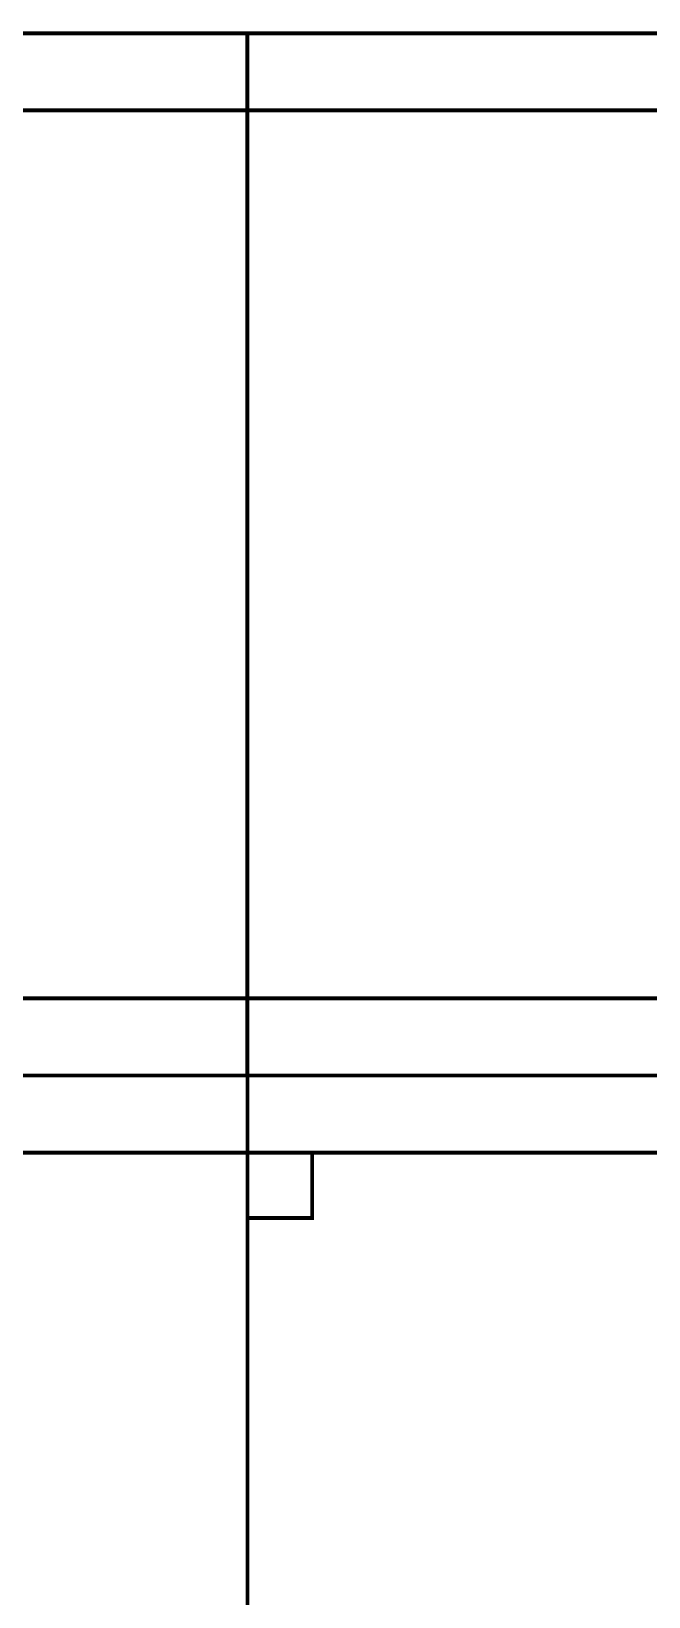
# Model space of a CAD drawing. Header units: millimetres. Extents: x 0 to 460473, y -68369 to 85219.
# Drawn here: x 165020 to 184369, y 32745 to 81789 of the extents above; entities that cross this region are included whole.
import ezdxf

# ---------------------------------------------------------------- set-up
doc = ezdxf.new("R2010")
doc.units = ezdxf.units.MM
doc.header["$LTSCALE"] = 50

msp = doc.modelspace()

# ---------------------------------------------------------------- linework, layer by layer
at = {"color": 32, "true_color": 0xcd6928, "const_width": 121.76646086}
for points in [[(134135.94502826, 81727.75044075), (171791.56165578, 81727.75044075)], [(171791.56165578, 49072.64002953), (171791.56165578, 81727.75044075)], [(171791.56165578, 49072.64002953), (171791.56165578, 81727.75044075)], [(171791.56165578, 81727.75044075), (209447.17828329, 81727.75044075)], [(171791.56165578, 81727.75044075), (171795.06007259, 49072.64002953)], [(171791.56165578, 49072.64002953), (171791.56165578, 81727.75044075)], [(171791.56165578, 81727.75044075), (171795.06007259, 49072.64002953)], [(171791.56165578, 81727.75044075), (171795.06007259, 49072.64002953)], [(134136.20408729, 79309.62770159), (171791.56165578, 79309.62770159)], [(171791.82071481, 79309.62770159), (209447.17828329, 79309.62770159)], [(134139.18438604, 51490.76276868), (171791.56165578, 51490.76276868)], [(171794.80101356, 51490.76276868), (209447.17828329, 51490.76276868)], [(134139.44344507, 49072.64002953), (171791.56165578, 49072.64002953)], [(134139.44344507, 49072.64002953), (171791.56165578, 49072.64002953)], [(134139.44344507, 49072.64002953), (171795.06007259, 49072.64002953)], [(134139.44344507, 49072.64002953), (171795.06007259, 49072.64002953)], [(134139.44344507, 49072.64002953), (171791.56165578, 49072.64002953)], [(134139.44344507, 49072.64002953), (171795.06007259, 49072.64002953)], [(169765.55786776, 49059.54781701), (169765.55786776, 49072.64002953)], [(169765.55786776, 49059.54781701), (169765.55786776, 49072.64002953)], [(169765.55786776, 49059.54781701), (169765.55786776, 49072.64002953)], [(171795.06007259, 49072.64002953), (209447.17828329, 49072.64002953)], [(171795.06007259, 16417.52961832), (171795.06007259, 49072.64002953)], [(171795.06007259, 16417.52961832), (171795.06007259, 49072.64002953)], [(171795.06007259, 49072.64002953), (209450.6767001, 49072.64002953)], [(171795.06007259, 49072.64002953), (171798.5584894, 16417.52961832)], [(134139.7025041, 46654.51729038), (171795.06007259, 46654.51729038)], [(134139.7025041, 46654.51729038), (171795.06007259, 46654.51729038)], [(173821.25986152, 46637.31081238), (173821.25986152, 44607.86979808), (171791.81884723, 44607.86979808)], [(171795.31913162, 46654.51729038), (209450.6767001, 46654.51729038)]]:
    msp.add_lwpolyline(points, dxfattribs=at)

doc.saveas('drawing.dxf')
